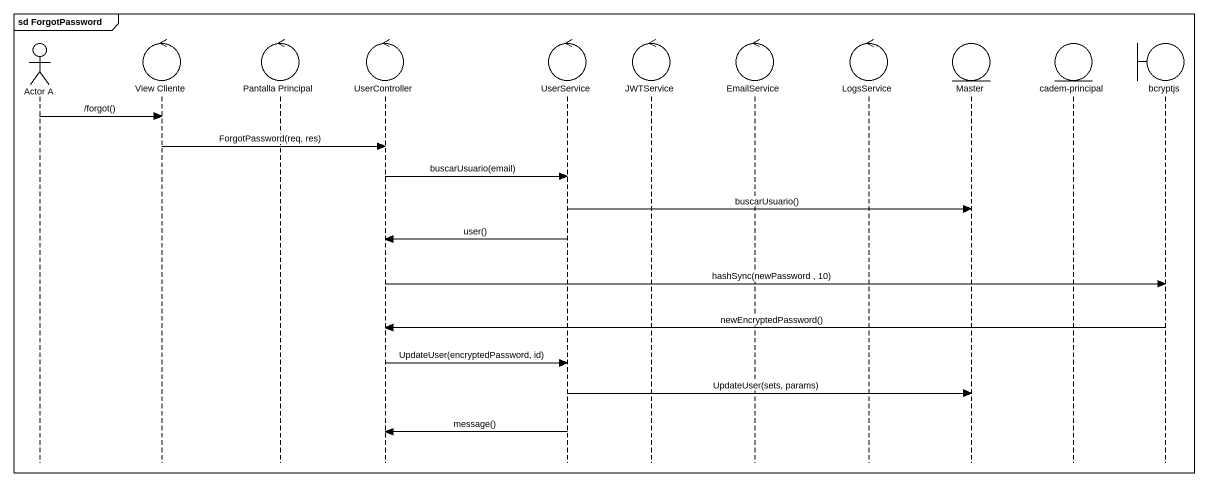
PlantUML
@startuml
mainframe sd ForgotPassword
hide footbox
actor "Actor A" as Actor_A
control "View Cliente" as View_Cliente
control "Pantalla Principal" as Pantalla_Principal
control UserController
control UserService
control JWTService
control EmailService
control LogsService
entity Master
entity "cadem-principal" as cadem_principal
boundary bcryptjs

Actor_A -> View_Cliente : /forgot()
View_Cliente -> UserController : ForgotPassword(req, res)
UserController -> UserService : buscarUsuario(email)
UserService -> Master : buscarUsuario()
UserService -> UserController : user()
UserController -> bcryptjs : hashSync(newPassword , 10)
bcryptjs -> UserController : newEncryptedPassword()
UserController -> UserService : UpdateUser(encryptedPassword, id)
UserService -> Master : UpdateUser(sets, params)
UserService -> UserController : message()
@enduml
